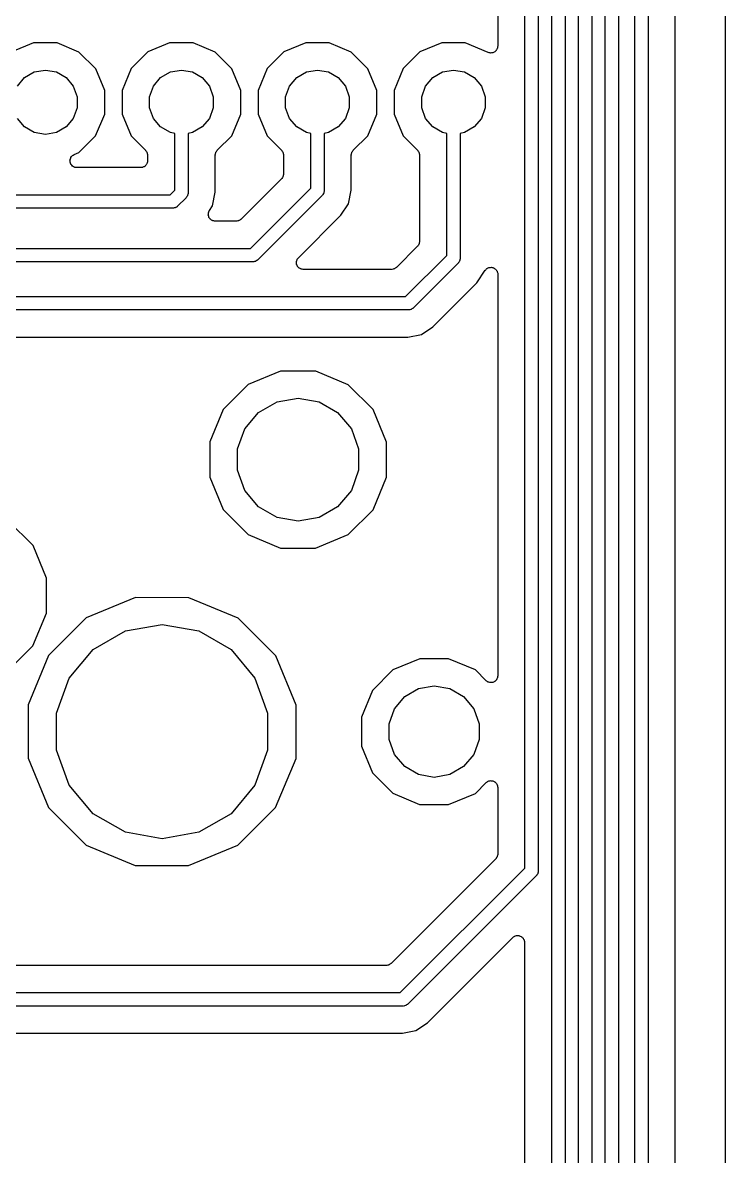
# Model space of a CAD drawing. Extents: x 37 to 156, y -136 to -20.
# Drawn here: x 142.4 to 155.52, y -57.93 to -36.76 of the extents above; entities that cross this region are included whole.
import ezdxf

# ---------------------------------------------------------------- set-up
doc = ezdxf.new("R2010")
doc.units = 0
doc.header["$MEASUREMENT"] = 0
doc.layers.add('BLACK', color=7, linetype='CONTINUOUS')

msp = doc.modelspace()

# ---------------------------------------------------------------- linework, layer by layer
at = {"layer": 'Black'}
for p, q in [((155.517, -20.21), (155.517, -135.99)), ((153.825, -125.198), (153.825, -25.7018)), ((154.075, -25.65), (154.075, -125.25)), ((154.583, -125.237), (154.583, -25.6625)), ((153.275, -107.748), (153.275, -26.4518)), ((153.525, -26.4), (153.525, -107.8)), ((153.025, -27.3), (153.025, -89.8)), ((152.775, -89.7482), (152.775, -27.3518)), ((152.275, -70.4482), (152.275, -28.3518)), ((152.525, -28.3), (152.525, -70.5)), ((152.025, -29.6), (152.025, -52.6)), ((151.775, -52.5482), (151.775, -29.6518)), ((151.267, -29.9148), (151.267, -37.1994)), ((142.601, -37.1378), (142.193, -37.3061)), ((143.041, -37.1382), (142.601, -37.1378)), ((143.448, -37.3072), (143.041, -37.1382)), ((145.141, -37.1378), (144.733, -37.3061)), ((145.581, -37.1382), (145.141, -37.1378)), ((145.988, -37.3072), (145.581, -37.1382)), ((147.681, -37.1378), (147.273, -37.3061)), ((148.121, -37.1382), (147.681, -37.1378)), ((148.528, -37.3072), (148.121, -37.1382)), ((150.221, -37.1378), (149.813, -37.3061)), ((150.661, -37.1382), (150.221, -37.1378)), ((151.091, -37.3167), (150.661, -37.1382)), ((151.252, -37.2549), (151.247, -37.2678)), ((151.259, -37.2429), (151.252, -37.2549)), ((151.261, -37.2347), (151.259, -37.2429)), ((151.264, -37.227), (151.261, -37.2347)), ((151.265, -37.2131), (151.264, -37.227)), ((151.267, -37.1994), (151.265, -37.2131)), ((143.76, -37.6192), (143.448, -37.3072)), ((144.733, -37.3061), (144.421, -37.6175)), ((146.3, -37.6192), (145.988, -37.3072)), ((147.273, -37.3061), (146.961, -37.6175)), ((148.84, -37.6192), (148.528, -37.3072)), ((149.813, -37.3061), (149.501, -37.6175)), ((151.105, -37.3197), (151.091, -37.3167)), ((151.118, -37.3245), (151.105, -37.3197)), ((151.126, -37.3245), (151.118, -37.3245)), ((151.134, -37.3263), (151.126, -37.3245)), ((151.148, -37.3245), (151.134, -37.3263)), ((151.162, -37.3245), (151.148, -37.3245)), ((151.17, -37.3217), (151.162, -37.3245)), ((151.178, -37.3206), (151.17, -37.3217)), ((151.19, -37.3142), (151.178, -37.3206)), ((151.203, -37.3094), (151.19, -37.3142)), ((151.21, -37.3041), (151.203, -37.3094)), ((151.217, -37.3003), (151.21, -37.3041)), ((151.227, -37.29), (151.217, -37.3003)), ((151.237, -37.2811), (151.227, -37.29)), ((151.241, -37.2739), (151.237, -37.2811)), ((151.247, -37.2678), (151.241, -37.2739)), ((142.433, -37.7846), (142.614, -37.68)), ((142.614, -37.68), (142.82, -37.6437)), ((142.82, -37.6437), (143.026, -37.68)), ((143.026, -37.68), (143.207, -37.7846)), ((143.928, -38.0266), (143.76, -37.6192)), ((144.421, -37.6175), (144.252, -38.0246)), ((144.973, -37.7846), (145.154, -37.68)), ((145.154, -37.68), (145.36, -37.6437)), ((145.36, -37.6437), (145.566, -37.68)), ((145.566, -37.68), (145.747, -37.7846)), ((146.468, -38.0266), (146.3, -37.6192)), ((146.961, -37.6175), (146.792, -38.0246)), ((147.513, -37.7846), (147.694, -37.68)), ((147.694, -37.68), (147.9, -37.6437)), ((147.9, -37.6437), (148.106, -37.68)), ((148.106, -37.68), (148.287, -37.7846)), ((149.008, -38.0266), (148.84, -37.6192)), ((149.501, -37.6175), (149.332, -38.0246)), ((150.053, -37.7846), (150.234, -37.68)), ((150.234, -37.68), (150.44, -37.6437)), ((150.44, -37.6437), (150.646, -37.68)), ((150.646, -37.68), (150.827, -37.7846)), ((142.298, -37.9449), (142.433, -37.7846)), ((143.207, -37.7846), (143.342, -37.9449)), ((144.838, -37.9449), (144.973, -37.7846)), ((145.747, -37.7846), (145.882, -37.9449)), ((147.378, -37.9449), (147.513, -37.7846)), ((148.287, -37.7846), (148.422, -37.9449)), ((149.918, -37.9449), (150.053, -37.7846)), ((150.827, -37.7846), (150.962, -37.9449)), ((143.342, -37.9449), (143.413, -38.1414)), ((143.928, -38.4674), (143.928, -38.0266)), ((144.252, -38.0246), (144.252, -38.4654)), ((144.767, -38.1414), (144.838, -37.9449)), ((145.882, -37.9449), (145.953, -38.1414)), ((146.468, -38.4674), (146.468, -38.0266)), ((146.792, -38.0246), (146.792, -38.4654)), ((147.307, -38.1414), (147.378, -37.9449)), ((148.422, -37.9449), (148.493, -38.1414)), ((149.008, -38.4674), (149.008, -38.0266)), ((149.332, -38.0246), (149.332, -38.4654)), ((149.847, -38.1414), (149.918, -37.9449)), ((150.962, -37.9449), (151.033, -38.1414)), ((143.413, -38.1414), (143.413, -38.3506)), ((144.767, -38.3506), (144.767, -38.1414)), ((145.953, -38.1414), (145.953, -38.3506)), ((147.307, -38.3506), (147.307, -38.1414)), ((148.493, -38.1414), (148.493, -38.3506)), ((149.847, -38.3506), (149.847, -38.1414)), ((151.033, -38.1414), (151.033, -38.3506)), ((143.413, -38.3506), (143.342, -38.5471)), ((143.759, -38.8745), (143.928, -38.4674)), ((144.252, -38.4654), (144.42, -38.8728)), ((144.838, -38.5471), (144.767, -38.3506)), ((145.953, -38.3506), (145.882, -38.5471)), ((146.299, -38.8745), (146.468, -38.4674)), ((146.792, -38.4654), (146.96, -38.8728)), ((147.378, -38.5471), (147.307, -38.3506)), ((148.493, -38.3506), (148.422, -38.5471)), ((148.839, -38.8745), (149.008, -38.4674)), ((149.332, -38.4654), (149.5, -38.8728)), ((149.918, -38.5471), (149.847, -38.3506)), ((151.033, -38.3506), (150.962, -38.5471)), ((142.433, -38.7074), (142.298, -38.5471)), ((142.614, -38.812), (142.433, -38.7074)), ((143.207, -38.7074), (143.026, -38.812)), ((143.342, -38.5471), (143.207, -38.7074)), ((144.973, -38.7074), (144.838, -38.5471)), ((145.154, -38.812), (144.973, -38.7074)), ((145.747, -38.7074), (145.566, -38.812)), ((145.882, -38.5471), (145.747, -38.7074)), ((147.513, -38.7074), (147.378, -38.5471)), ((147.694, -38.812), (147.513, -38.7074)), ((148.287, -38.7074), (148.106, -38.812)), ((148.422, -38.5471), (148.287, -38.7074)), ((150.053, -38.7074), (149.918, -38.5471)), ((150.234, -38.812), (150.053, -38.7074)), ((150.827, -38.7074), (150.646, -38.812)), ((150.962, -38.5471), (150.827, -38.7074)), ((142.82, -38.8483), (142.614, -38.812)), ((143.026, -38.812), (142.82, -38.8483)), ((143.447, -39.1859), (143.759, -38.8745)), ((144.42, -38.8728), (144.69, -39.143)), ((145.235, -38.8263), (145.154, -38.812)), ((145.235, -39.8882), (145.235, -38.8263)), ((145.566, -38.812), (145.485, -38.8263)), ((145.485, -38.8263), (145.485, -39.94)), ((146.03, -39.1425), (146.299, -38.8745)), ((146.96, -38.8728), (147.23, -39.143)), ((147.775, -38.8263), (147.694, -38.812)), ((147.775, -39.8482), (147.775, -38.8263)), ((148.106, -38.812), (148.025, -38.8263)), ((148.025, -38.8263), (148.025, -39.9)), ((148.57, -39.1425), (148.839, -38.8745)), ((149.5, -38.8728), (149.77, -39.143)), ((150.315, -38.8263), (150.234, -38.812)), ((150.315, -41.1082), (150.315, -38.8263)), ((150.646, -38.812), (150.565, -38.8263)), ((150.565, -38.8263), (150.565, -41.16)), ((144.69, -39.143), (144.693, -39.1476)), ((144.693, -39.1476), (144.697, -39.1511)), ((144.697, -39.1511), (144.706, -39.1655)), ((144.706, -39.1655), (144.715, -39.1792)), ((146.005, -39.1786), (146.014, -39.165)), ((146.014, -39.165), (146.023, -39.1507)), ((146.023, -39.1507), (146.027, -39.1471)), ((146.027, -39.1471), (146.03, -39.1425)), ((147.23, -39.143), (147.233, -39.1476)), ((147.233, -39.1476), (147.237, -39.1511)), ((147.237, -39.1511), (147.246, -39.1655)), ((147.246, -39.1655), (147.255, -39.1792)), ((148.545, -39.1786), (148.554, -39.165)), ((148.554, -39.165), (148.563, -39.1507)), ((148.563, -39.1507), (148.567, -39.1471)), ((148.567, -39.1471), (148.57, -39.1425)), ((149.77, -39.143), (149.773, -39.1476)), ((149.773, -39.1476), (149.777, -39.1511)), ((149.777, -39.1511), (149.786, -39.1655)), ((149.786, -39.1655), (149.795, -39.1792)), ((143.28, -39.3233), (143.281, -39.3207)), ((143.281, -39.3427), (143.28, -39.3233)), ((143.281, -39.3179), (143.288, -39.2997)), ((143.281, -39.3207), (143.281, -39.3179)), ((143.281, -39.3621), (143.281, -39.3427)), ((143.282, -39.3646), (143.281, -39.3621)), ((143.282, -39.3674), (143.282, -39.3646)), ((143.29, -39.3853), (143.282, -39.3674)), ((143.288, -39.2997), (143.294, -39.2813)), ((143.294, -39.2813), (143.295, -39.2791)), ((143.295, -39.2791), (143.296, -39.2765)), ((143.296, -39.2765), (143.309, -39.2617)), ((143.309, -39.2617), (143.321, -39.2463)), ((143.321, -39.2463), (143.323, -39.2448)), ((143.323, -39.2448), (143.325, -39.2427)), ((143.325, -39.2427), (143.341, -39.233)), ((143.341, -39.233), (143.358, -39.2226)), ((143.358, -39.2226), (143.447, -39.1859)), ((144.715, -39.1792), (144.717, -39.1845)), ((144.717, -39.1845), (144.719, -39.1893)), ((144.719, -39.1893), (144.722, -39.2057)), ((144.721, -39.3725), (144.719, -39.3834)), ((144.725, -39.3621), (144.721, -39.3725)), ((144.722, -39.2057), (144.727, -39.2218)), ((144.727, -39.34), (144.725, -39.3509)), ((144.725, -39.3509), (144.725, -39.3621)), ((144.727, -39.2218), (144.726, -39.2273)), ((144.726, -39.2273), (144.727, -39.2328)), ((144.727, -39.2328), (144.727, -39.34)), ((145.993, -39.2212), (145.998, -39.2052)), ((145.994, -39.2268), (145.993, -39.2212)), ((145.993, -39.2324), (145.994, -39.2268)), ((145.993, -39.9275), (145.993, -39.2324)), ((145.998, -39.2052), (146.001, -39.1889)), ((146.001, -39.1889), (146.003, -39.184)), ((146.003, -39.184), (146.005, -39.1786)), ((147.255, -39.1792), (147.257, -39.1845)), ((147.257, -39.1845), (147.259, -39.1893)), ((147.259, -39.1893), (147.262, -39.2057)), ((147.262, -39.2057), (147.267, -39.2218)), ((147.267, -39.2218), (147.266, -39.2273)), ((147.266, -39.2273), (147.267, -39.2328)), ((147.267, -39.2328), (147.267, -39.5852)), ((148.533, -39.2212), (148.538, -39.2052)), ((148.534, -39.2268), (148.533, -39.2212)), ((148.533, -39.2324), (148.534, -39.2268)), ((148.533, -39.8875), (148.533, -39.2324)), ((148.538, -39.2052), (148.541, -39.1889)), ((148.541, -39.1889), (148.543, -39.184)), ((148.543, -39.184), (148.545, -39.1786)), ((149.795, -39.1792), (149.797, -39.1845)), ((149.797, -39.1845), (149.799, -39.1893)), ((149.799, -39.1893), (149.802, -39.2057)), ((149.802, -39.2057), (149.807, -39.2218)), ((149.807, -39.2218), (149.806, -39.2273)), ((149.806, -39.2273), (149.807, -39.2328)), ((149.807, -39.2328), (149.807, -40.8452)), ((143.296, -39.4035), (143.29, -39.3853)), ((143.298, -39.4056), (143.296, -39.4035)), ((143.299, -39.4081), (143.298, -39.4056)), ((143.312, -39.4225), (143.299, -39.4081)), ((143.325, -39.4373), (143.312, -39.4225)), ((143.327, -39.4387), (143.325, -39.4373)), ((143.329, -39.4407), (143.327, -39.4387)), ((143.346, -39.4497), (143.329, -39.4407)), ((143.363, -39.4593), (143.346, -39.4497)), ((143.366, -39.4598), (143.363, -39.4593)), ((143.368, -39.4611), (143.366, -39.4598)), ((143.387, -39.4636), (143.368, -39.4611)), ((143.406, -39.467), (143.387, -39.4636)), ((144.6, -39.467), (143.406, -39.467)), ((144.611, -39.4651), (144.6, -39.467)), ((144.622, -39.4651), (144.611, -39.4651)), ((144.632, -39.4613), (144.622, -39.4651)), ((144.643, -39.4593), (144.632, -39.4613)), ((144.653, -39.4538), (144.643, -39.4593)), ((144.663, -39.45), (144.653, -39.4538)), ((144.672, -39.4428), (144.663, -39.45)), ((144.682, -39.4373), (144.672, -39.4428)), ((144.689, -39.4288), (144.682, -39.4373)), ((144.697, -39.4216), (144.689, -39.4288)), ((144.703, -39.412), (144.697, -39.4216)), ((144.71, -39.4035), (144.703, -39.412)), ((144.714, -39.3931), (144.71, -39.4035)), ((144.719, -39.3834), (144.714, -39.3931)), ((147.267, -39.5852), (147.266, -39.5907)), ((147.266, -39.5907), (147.267, -39.5963)), ((147.23, -39.675), (146.475, -40.4298)), ((147.233, -39.6704), (147.23, -39.675)), ((147.237, -39.6668), (147.233, -39.6704)), ((147.246, -39.6525), (147.237, -39.6668)), ((147.255, -39.6389), (147.246, -39.6525)), ((147.257, -39.6335), (147.255, -39.6389)), ((147.259, -39.6286), (147.257, -39.6335)), ((147.262, -39.6123), (147.259, -39.6286)), ((147.267, -39.5963), (147.262, -39.6123)), ((62.4518, -39.975), (145.148, -39.975)), ((145.148, -39.975), (145.235, -39.8882)), ((145.464, -40.0062), (145.456, -40.0203)), ((145.473, -39.9928), (145.464, -40.0062)), ((145.475, -39.9875), (145.473, -39.9928)), ((145.477, -39.9828), (145.475, -39.9875)), ((145.48, -39.9667), (145.477, -39.9828)), ((145.485, -39.9509), (145.48, -39.9667)), ((145.485, -39.94), (145.484, -39.9454)), ((145.484, -39.9454), (145.485, -39.9509)), ((145.943, -40.1813), (145.993, -39.9275)), ((146.648, -40.975), (147.775, -39.8482)), ((147.988, -39.9884), (146.788, -41.1884)), ((147.992, -39.9839), (147.988, -39.9884)), ((147.996, -39.9803), (147.992, -39.9839)), ((148.004, -39.9662), (147.996, -39.9803)), ((148.013, -39.9528), (148.004, -39.9662)), ((148.015, -39.9475), (148.013, -39.9528)), ((148.017, -39.9428), (148.015, -39.9475)), ((148.02, -39.9267), (148.017, -39.9428)), ((148.025, -39.9109), (148.02, -39.9267)), ((148.025, -39.9), (148.024, -39.9054)), ((148.024, -39.9054), (148.025, -39.9109)), ((148.483, -40.1413), (148.533, -39.8875)), ((145.2, -40.225), (62.4, -40.225)), ((145.205, -40.224), (145.2, -40.225)), ((145.211, -40.2245), (145.205, -40.224)), ((145.227, -40.2203), (145.211, -40.2245)), ((145.243, -40.2175), (145.227, -40.2203)), ((145.248, -40.2147), (145.243, -40.2175)), ((145.253, -40.2133), (145.248, -40.2147)), ((145.266, -40.2039), (145.253, -40.2133)), ((145.28, -40.1958), (145.266, -40.2039)), ((145.284, -40.1915), (145.28, -40.1958)), ((145.288, -40.1884), (145.284, -40.1915)), ((145.448, -40.0284), (145.288, -40.1884)), ((145.452, -40.0239), (145.448, -40.0284)), ((145.456, -40.0203), (145.452, -40.0239)), ((145.884, -40.2694), (145.943, -40.1813)), ((148.339, -40.3564), (148.483, -40.1413)), ((145.863, -40.3538), (145.864, -40.3359)), ((145.864, -40.3579), (145.863, -40.3538)), ((145.864, -40.3179), (145.866, -40.314)), ((145.864, -40.3359), (145.864, -40.3179)), ((145.864, -40.3621), (145.864, -40.3579)), ((145.87, -40.3789), (145.864, -40.3621)), ((145.866, -40.3098), (145.873, -40.2934)), ((145.866, -40.314), (145.866, -40.3098)), ((145.875, -40.3962), (145.87, -40.3789)), ((145.873, -40.2934), (145.879, -40.2765)), ((145.878, -40.3996), (145.875, -40.3962)), ((145.879, -40.4035), (145.878, -40.3996)), ((145.879, -40.2765), (145.882, -40.2733)), ((145.891, -40.4173), (145.879, -40.4035)), ((145.882, -40.2733), (145.884, -40.2694)), ((145.901, -40.4317), (145.891, -40.4173)), ((145.905, -40.4341), (145.901, -40.4317)), ((145.908, -40.4373), (145.905, -40.4341)), ((145.923, -40.4463), (145.908, -40.4373)), ((146.467, -40.4373), (146.452, -40.4456)), ((146.47, -40.433), (146.467, -40.4373)), ((146.475, -40.4298), (146.47, -40.433)), ((147.545, -41.1502), (148.339, -40.3564)), ((145.938, -40.4562), (145.923, -40.4463)), ((145.942, -40.4572), (145.938, -40.4562)), ((145.946, -40.4593), (145.942, -40.4572)), ((145.963, -40.4625), (145.946, -40.4593)), ((145.981, -40.4667), (145.963, -40.4625)), ((145.985, -40.4663), (145.981, -40.4667)), ((145.989, -40.467), (145.985, -40.4663)), ((146.385, -40.467), (145.989, -40.467)), ((146.391, -40.466), (146.385, -40.467)), ((146.396, -40.4665), (146.391, -40.466)), ((146.412, -40.4622), (146.396, -40.4665)), ((146.429, -40.4593), (146.412, -40.4622)), ((146.433, -40.4565), (146.429, -40.4593)), ((146.439, -40.4551), (146.433, -40.4565)), ((146.452, -40.4456), (146.439, -40.4551)), ((149.807, -40.8563), (149.802, -40.8723)), ((149.807, -40.8452), (149.806, -40.8507)), ((149.806, -40.8507), (149.807, -40.8563)), ((54.7518, -40.975), (146.648, -40.975)), ((149.77, -40.935), (149.375, -41.3298)), ((149.773, -40.9304), (149.77, -40.935)), ((149.777, -40.9268), (149.773, -40.9304)), ((149.786, -40.9125), (149.777, -40.9268)), ((149.795, -40.8989), (149.786, -40.9125)), ((149.797, -40.8935), (149.795, -40.8989)), ((149.799, -40.8886), (149.797, -40.8935)), ((149.802, -40.8723), (149.799, -40.8886)), ((146.7, -41.225), (54.7, -41.225)), ((146.705, -41.224), (146.7, -41.225)), ((146.711, -41.2245), (146.705, -41.224)), ((146.727, -41.2203), (146.711, -41.2245)), ((146.743, -41.2175), (146.727, -41.2203)), ((146.748, -41.2147), (146.743, -41.2175)), ((146.753, -41.2133), (146.748, -41.2147)), ((146.766, -41.2039), (146.753, -41.2133)), ((146.78, -41.1958), (146.766, -41.2039)), ((146.784, -41.1915), (146.78, -41.1958)), ((146.788, -41.1884), (146.784, -41.1915)), ((147.508, -41.2289), (147.51, -41.2235)), ((147.51, -41.2455), (147.508, -41.2289)), ((147.51, -41.2179), (147.515, -41.2024)), ((147.51, -41.2235), (147.51, -41.2179)), ((147.51, -41.2621), (147.51, -41.2455)), ((147.512, -41.2673), (147.51, -41.2621)), ((147.512, -41.2729), (147.512, -41.2673)), ((147.519, -41.2879), (147.512, -41.2729)), ((147.515, -41.2024), (147.52, -41.1863)), ((147.52, -41.1863), (147.523, -41.1818)), ((147.523, -41.1818), (147.525, -41.1765)), ((147.525, -41.1765), (147.535, -41.1638)), ((147.535, -41.1638), (147.545, -41.1502)), ((149.548, -41.875), (150.315, -41.1082)), ((150.528, -41.2484), (149.688, -42.0884)), ((150.532, -41.2439), (150.528, -41.2484)), ((150.536, -41.2403), (150.532, -41.2439)), ((150.544, -41.2262), (150.536, -41.2403)), ((150.553, -41.2128), (150.544, -41.2262)), ((150.555, -41.2075), (150.553, -41.2128)), ((150.557, -41.2028), (150.555, -41.2075)), ((150.56, -41.1867), (150.557, -41.2028)), ((150.565, -41.1709), (150.56, -41.1867)), ((150.565, -41.16), (150.564, -41.1654)), ((150.564, -41.1654), (150.565, -41.1709)), ((147.525, -41.3035), (147.519, -41.2879)), ((147.528, -41.3078), (147.525, -41.3035)), ((147.531, -41.3128), (147.528, -41.3078)), ((147.543, -41.3246), (147.531, -41.3128)), ((147.553, -41.3373), (147.543, -41.3246)), ((147.558, -41.3401), (147.553, -41.3373)), ((147.562, -41.344), (147.558, -41.3401)), ((147.577, -41.351), (147.562, -41.344)), ((147.591, -41.3593), (147.577, -41.351)), ((147.597, -41.3603), (147.591, -41.3593)), ((147.602, -41.3627), (147.597, -41.3603)), ((147.618, -41.3641), (147.602, -41.3627)), ((147.635, -41.367), (147.618, -41.3641)), ((149.285, -41.367), (147.635, -41.367)), ((149.291, -41.366), (149.285, -41.367)), ((149.296, -41.3665), (149.291, -41.366)), ((149.312, -41.3622), (149.296, -41.3665)), ((149.329, -41.3593), (149.312, -41.3622)), ((149.333, -41.3565), (149.329, -41.3593)), ((149.339, -41.3551), (149.333, -41.3565)), ((149.352, -41.3456), (149.339, -41.3551)), ((149.367, -41.3373), (149.352, -41.3456)), ((149.37, -41.333), (149.367, -41.3373)), ((149.375, -41.3298), (149.37, -41.333)), ((150.879, -41.6164), (151.034, -41.3835)), ((151.034, -41.3835), (151.039, -41.3785)), ((151.039, -41.3785), (151.043, -41.3724)), ((151.043, -41.3724), (151.054, -41.3626)), ((151.054, -41.3626), (151.065, -41.3516)), ((151.065, -41.3516), (151.071, -41.3486)), ((151.071, -41.3486), (151.076, -41.3441)), ((151.076, -41.3441), (151.091, -41.3389)), ((151.091, -41.3389), (151.104, -41.3321)), ((151.104, -41.3321), (151.111, -41.3314)), ((151.111, -41.3314), (151.118, -41.329)), ((151.118, -41.329), (151.133, -41.329)), ((151.133, -41.329), (151.148, -41.3273)), ((151.148, -41.3273), (151.155, -41.329)), ((151.155, -41.329), (151.162, -41.329)), ((151.162, -41.329), (151.176, -41.3342)), ((151.176, -41.3342), (151.191, -41.3378)), ((151.191, -41.3378), (151.197, -41.3417)), ((151.197, -41.3417), (151.203, -41.3441)), ((151.203, -41.3441), (151.215, -41.3539)), ((151.215, -41.3539), (151.228, -41.3623)), ((151.228, -41.3623), (151.232, -41.3679)), ((151.232, -41.3679), (151.237, -41.3724)), ((151.237, -41.3724), (151.245, -41.3856)), ((151.245, -41.3856), (151.254, -41.3979)), ((151.254, -41.3979), (151.256, -41.4046)), ((151.256, -41.4046), (151.259, -41.4106)), ((151.259, -41.4106), (151.262, -41.4256)), ((151.262, -41.4256), (151.266, -41.4402)), ((151.266, -41.4402), (151.266, -41.4472)), ((151.266, -41.4472), (151.267, -41.4541)), ((151.267, -41.4541), (151.267, -48.9586)), ((150.056, -42.4388), (150.879, -41.6164)), ((49.2, -41.875), (149.548, -41.875)), ((149.6, -42.125), (49.2, -42.125)), ((149.605, -42.124), (149.6, -42.125)), ((149.611, -42.1245), (149.605, -42.124)), ((149.627, -42.1203), (149.611, -42.1245)), ((149.643, -42.1175), (149.627, -42.1203)), ((149.648, -42.1147), (149.643, -42.1175)), ((149.653, -42.1133), (149.648, -42.1147)), ((149.666, -42.1039), (149.653, -42.1133)), ((149.68, -42.0958), (149.666, -42.1039)), ((149.684, -42.0915), (149.68, -42.0958)), ((149.688, -42.0884), (149.684, -42.0915)), ((149.841, -42.5825), (150.056, -42.4388)), ((47.9125, -42.633), (149.587, -42.633)), ((149.587, -42.633), (149.841, -42.5825)), ((147.213, -43.2687), (146.606, -43.5195)), ((147.87, -43.2693), (147.213, -43.2687)), ((148.476, -43.5212), (147.87, -43.2693)), ((146.606, -43.5195), (146.141, -43.9836)), ((148.94, -43.986), (148.476, -43.5212)), ((147.148, -43.8418), (147.54, -43.7726)), ((147.54, -43.7726), (147.932, -43.8418)), ((146.141, -43.9836), (145.889, -44.5902)), ((146.802, -44.0411), (147.148, -43.8418)), ((147.932, -43.8418), (148.278, -44.0411)), ((149.191, -44.593), (148.94, -43.986)), ((146.546, -44.3463), (146.802, -44.0411)), ((148.278, -44.0411), (148.534, -44.3463)), ((146.41, -44.7208), (146.546, -44.3463)), ((148.534, -44.3463), (148.67, -44.7208)), ((145.889, -44.5902), (145.889, -45.247)), ((149.191, -45.2498), (149.191, -44.593)), ((146.41, -45.1192), (146.41, -44.7208)), ((148.67, -44.7208), (148.67, -45.1192)), ((145.889, -45.247), (146.14, -45.854)), ((146.546, -45.4937), (146.41, -45.1192)), ((148.67, -45.1192), (148.534, -45.4937)), ((148.939, -45.8564), (149.191, -45.2498)), ((146.802, -45.7989), (146.546, -45.4937)), ((148.534, -45.4937), (148.278, -45.7989)), ((146.14, -45.854), (146.604, -46.3188)), ((147.148, -45.9982), (146.802, -45.7989)), ((148.278, -45.7989), (147.932, -45.9982)), ((148.474, -46.3205), (148.939, -45.8564)), ((142.59, -46.526), (142.126, -46.0612)), ((147.54, -46.0674), (147.148, -45.9982)), ((147.932, -45.9982), (147.54, -46.0674)), ((146.604, -46.3188), (147.21, -46.5707)), ((147.867, -46.5713), (148.474, -46.3205)), ((142.841, -47.133), (142.59, -46.526)), ((147.21, -46.5707), (147.867, -46.5713)), ((142.841, -47.7898), (142.841, -47.133)), ((144.505, -47.4977), (143.585, -47.8778)), ((145.5, -47.4985), (144.505, -47.4977)), ((146.419, -47.8802), (145.5, -47.4985)), ((142.589, -48.3964), (142.841, -47.7898)), ((143.585, -47.8778), (142.88, -48.5809)), ((144.315, -48.1192), (145, -47.9985)), ((145, -47.9985), (145.685, -48.1192)), ((147.122, -48.5846), (146.419, -47.8802)), ((143.713, -48.4667), (144.315, -48.1192)), ((145.685, -48.1192), (146.287, -48.4667)), ((142.124, -48.8605), (142.589, -48.3964)), ((143.267, -48.9992), (143.713, -48.4667)), ((146.287, -48.4667), (146.733, -48.9992)), ((142.88, -48.5809), (142.499, -49.5002)), ((147.502, -49.5045), (147.122, -48.5846)), ((149.811, -48.6409), (149.311, -48.8473)), ((150.351, -48.6413), (149.811, -48.6409)), ((150.851, -48.8487), (150.351, -48.6413)), ((149.311, -48.8473), (148.929, -49.2292)), ((151.05, -49.0484), (150.851, -48.8487)), ((143.029, -49.6524), (143.267, -48.9992)), ((146.733, -48.9992), (146.971, -49.6524)), ((151.064, -49.0579), (151.05, -49.0484)), ((151.076, -49.0686), (151.064, -49.0579)), ((151.082, -49.0705), (151.076, -49.0686)), ((151.086, -49.0737), (151.082, -49.0705)), ((151.102, -49.078), (151.086, -49.0737)), ((151.118, -49.0837), (151.102, -49.078)), ((151.123, -49.0837), (151.118, -49.0837)), ((151.129, -49.0851), (151.123, -49.0837)), ((151.145, -49.0837), (151.129, -49.0851)), ((151.162, -49.0837), (151.145, -49.0837)), ((151.167, -49.0818), (151.162, -49.0837)), ((151.173, -49.0813), (151.167, -49.0818)), ((151.188, -49.0743), (151.173, -49.0813)), ((151.203, -49.0686), (151.188, -49.0743)), ((151.208, -49.0651), (151.203, -49.0686)), ((151.213, -49.0627), (151.208, -49.0651)), ((151.225, -49.051), (151.213, -49.0627)), ((151.237, -49.0403), (151.225, -49.051)), ((151.24, -49.0355), (151.237, -49.0403)), ((151.244, -49.0316), (151.24, -49.0355)), ((151.251, -49.0165), (151.244, -49.0316)), ((151.259, -49.0021), (151.251, -49.0165)), ((151.26, -48.9966), (151.259, -49.0021)), ((151.263, -48.9916), (151.26, -48.9966)), ((151.264, -48.975), (151.263, -48.9916)), ((151.267, -48.9586), (151.264, -48.975)), ((148.929, -49.2292), (148.721, -49.7285)), ((149.531, -49.3457), (149.788, -49.1974)), ((149.788, -49.1974), (150.08, -49.1458)), ((150.08, -49.1458), (150.372, -49.1974)), ((150.372, -49.1974), (150.629, -49.3457)), ((142.499, -49.5002), (142.498, -50.4955)), ((147.501, -50.4998), (147.502, -49.5045)), ((149.34, -49.5729), (149.531, -49.3457)), ((150.629, -49.3457), (150.82, -49.5729)), ((143.029, -50.3476), (143.029, -49.6524)), ((146.971, -49.6524), (146.971, -50.3476)), ((148.721, -49.7285), (148.721, -50.2691)), ((149.239, -49.8517), (149.34, -49.5729)), ((150.82, -49.5729), (150.921, -49.8517)), ((149.239, -50.1483), (149.239, -49.8517)), ((150.921, -49.8517), (150.921, -50.1483)), ((149.34, -50.4271), (149.239, -50.1483)), ((150.921, -50.1483), (150.82, -50.4271)), ((143.267, -51.0008), (143.029, -50.3476)), ((146.971, -50.3476), (146.733, -51.0008)), ((148.721, -50.2691), (148.927, -50.7687)), ((142.498, -50.4955), (142.878, -51.4154)), ((147.12, -51.4191), (147.501, -50.4998)), ((149.531, -50.6543), (149.34, -50.4271)), ((150.82, -50.4271), (150.629, -50.6543)), ((148.927, -50.7687), (149.309, -51.1513)), ((149.788, -50.8026), (149.531, -50.6543)), ((150.08, -50.8541), (149.788, -50.8026)), ((150.372, -50.8026), (150.08, -50.8541)), ((150.629, -50.6543), (150.372, -50.8026)), ((143.713, -51.5332), (143.267, -51.0008)), ((146.733, -51.0008), (146.287, -51.5332)), ((150.849, -51.1527), (151.05, -50.9515)), ((151.05, -50.9515), (151.064, -50.942)), ((151.064, -50.942), (151.076, -50.9314)), ((151.076, -50.9314), (151.082, -50.9295)), ((151.082, -50.9295), (151.086, -50.9262)), ((151.086, -50.9262), (151.102, -50.922)), ((151.102, -50.922), (151.118, -50.9163)), ((151.118, -50.9163), (151.124, -50.9163)), ((151.124, -50.9163), (151.129, -50.9149)), ((151.129, -50.9149), (151.146, -50.9163)), ((151.146, -50.9163), (151.162, -50.9163)), ((151.162, -50.9163), (151.167, -50.9183)), ((151.167, -50.9183), (151.173, -50.9188)), ((151.173, -50.9188), (151.188, -50.9258)), ((151.188, -50.9258), (151.203, -50.9314)), ((151.203, -50.9314), (151.208, -50.935)), ((151.208, -50.935), (151.213, -50.9374)), ((151.213, -50.9374), (151.225, -50.9491)), ((151.225, -50.9491), (151.237, -50.9598)), ((151.237, -50.9598), (151.24, -50.9646)), ((151.24, -50.9646), (151.244, -50.9686)), ((151.244, -50.9686), (151.251, -50.9836)), ((151.251, -50.9836), (151.259, -50.998)), ((151.259, -50.998), (151.26, -51.0035)), ((151.26, -51.0035), (151.263, -51.0086)), ((151.263, -51.0086), (151.264, -51.0251)), ((151.264, -51.0251), (151.267, -51.0414)), ((149.309, -51.1513), (149.809, -51.3587)), ((150.349, -51.3591), (150.849, -51.1527)), ((151.267, -51.0414), (151.267, -52.2852)), ((142.878, -51.4154), (143.581, -52.1198)), ((146.415, -52.1222), (147.12, -51.4191)), ((149.809, -51.3587), (150.349, -51.3591)), ((144.315, -51.8808), (143.713, -51.5332)), ((146.287, -51.5332), (145.685, -51.8808)), ((145, -52.0015), (144.315, -51.8808)), ((145.685, -51.8808), (145, -52.0015)), ((143.581, -52.1198), (144.5, -52.5015)), ((145.495, -52.5023), (146.415, -52.1222)), ((151.267, -52.2852), (151.266, -52.2907)), ((151.266, -52.2907), (151.267, -52.2963)), ((144.5, -52.5015), (145.495, -52.5023)), ((151.23, -52.375), (149.275, -54.3298)), ((151.233, -52.3704), (151.23, -52.375)), ((151.237, -52.3668), (151.233, -52.3704)), ((151.246, -52.3525), (151.237, -52.3668)), ((151.255, -52.3389), (151.246, -52.3525)), ((151.257, -52.3335), (151.255, -52.3389)), ((151.259, -52.3286), (151.257, -52.3335)), ((151.262, -52.3123), (151.259, -52.3286)), ((151.267, -52.2963), (151.262, -52.3123)), ((149.448, -54.875), (151.775, -52.5482)), ((151.988, -52.6884), (149.588, -55.0884)), ((151.992, -52.6839), (151.988, -52.6884)), ((151.996, -52.6803), (151.992, -52.6839)), ((152.004, -52.6662), (151.996, -52.6803)), ((152.013, -52.6528), (152.004, -52.6662)), ((152.015, -52.6475), (152.013, -52.6528)), ((152.017, -52.6428), (152.015, -52.6475)), ((152.02, -52.6267), (152.017, -52.6428)), ((152.025, -52.6109), (152.02, -52.6267)), ((152.025, -52.6), (152.024, -52.6054)), ((152.024, -52.6054), (152.025, -52.6109)), ((149.956, -55.4388), (151.55, -53.845)), ((151.55, -53.845), (151.564, -53.8355)), ((151.564, -53.8355), (151.576, -53.8248)), ((151.576, -53.8248), (151.582, -53.8229)), ((151.582, -53.8229), (151.586, -53.8197)), ((151.586, -53.8197), (151.602, -53.8154)), ((151.602, -53.8154), (151.618, -53.8097)), ((151.618, -53.8097), (151.624, -53.8097)), ((151.624, -53.8097), (151.629, -53.8083)), ((151.629, -53.8083), (151.645, -53.8097)), ((151.645, -53.8097), (151.662, -53.8097)), ((151.662, -53.8097), (151.667, -53.8116)), ((151.667, -53.8116), (151.673, -53.8121)), ((151.673, -53.8121), (151.688, -53.8191)), ((151.688, -53.8191), (151.703, -53.8248)), ((151.703, -53.8248), (151.708, -53.8284)), ((151.708, -53.8284), (151.713, -53.8308)), ((151.713, -53.8308), (151.725, -53.8425)), ((151.725, -53.8425), (151.737, -53.8532)), ((151.737, -53.8532), (151.74, -53.858)), ((151.74, -53.858), (151.744, -53.862)), ((151.744, -53.862), (151.751, -53.877)), ((151.751, -53.877), (151.759, -53.8914)), ((151.759, -53.8914), (151.76, -53.8969)), ((151.76, -53.8969), (151.763, -53.9019)), ((151.763, -53.9019), (151.764, -53.9185)), ((151.764, -53.9185), (151.767, -53.9348)), ((151.767, -53.9348), (151.767, -70.1852)), ((149.185, -54.367), (137.647, -54.367)), ((149.191, -54.366), (149.185, -54.367)), ((149.196, -54.3665), (149.191, -54.366)), ((149.212, -54.3622), (149.196, -54.3665)), ((149.229, -54.3593), (149.212, -54.3622)), ((149.233, -54.3565), (149.229, -54.3593)), ((149.239, -54.3551), (149.233, -54.3565)), ((149.252, -54.3456), (149.239, -54.3551)), ((149.267, -54.3373), (149.252, -54.3456)), ((149.27, -54.333), (149.267, -54.3373)), ((149.275, -54.3298), (149.27, -54.333)), ((137, -54.875), (149.448, -54.875)), ((149.5, -55.125), (137, -55.125)), ((149.505, -55.124), (149.5, -55.125)), ((149.511, -55.1245), (149.505, -55.124)), ((149.527, -55.1203), (149.511, -55.1245)), ((149.543, -55.1175), (149.527, -55.1203)), ((149.548, -55.1147), (149.543, -55.1175)), ((149.553, -55.1133), (149.548, -55.1147)), ((149.566, -55.1039), (149.553, -55.1133)), ((149.58, -55.0958), (149.566, -55.1039)), ((149.584, -55.0915), (149.58, -55.0958)), ((149.588, -55.0884), (149.584, -55.0915)), ((149.741, -55.5825), (149.956, -55.4388)), ((137.647, -55.633), (149.487, -55.633)), ((149.487, -55.633), (149.741, -55.5825))]:
    msp.add_line(p, q, dxfattribs=at)

doc.saveas('drawing.dxf')
